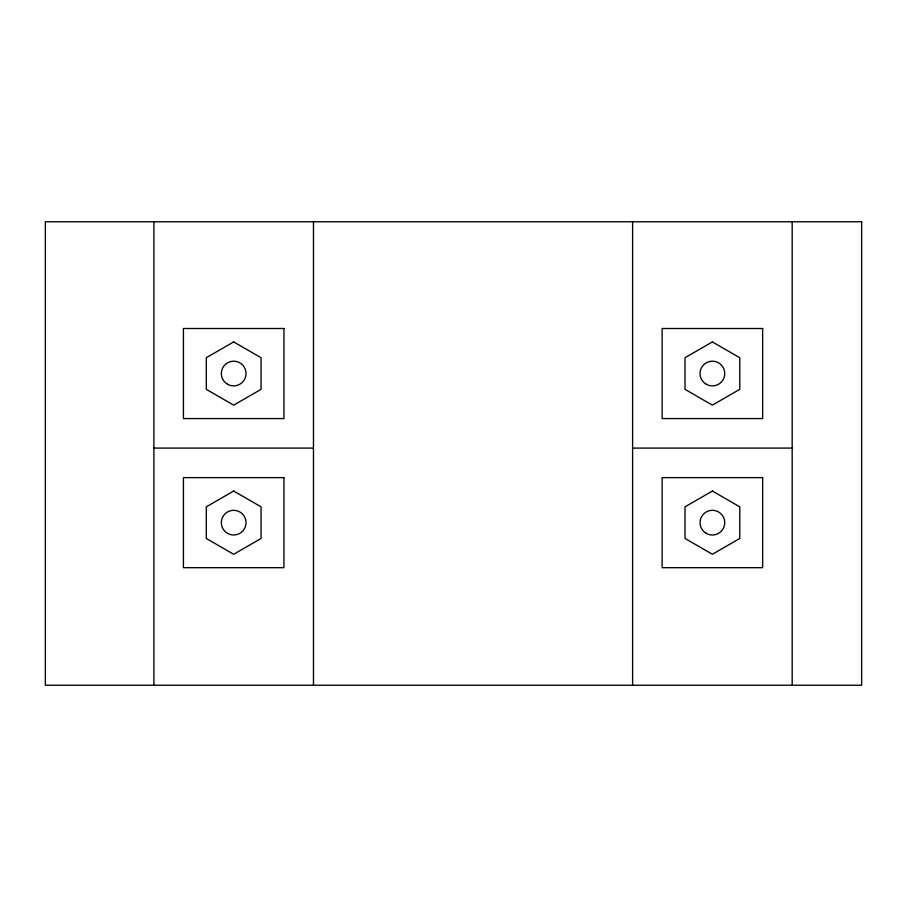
<?xml version="1.0" encoding="UTF-8"?>
<svg xmlns="http://www.w3.org/2000/svg" width="907" height="907" viewBox="0 0 907 907"><rect width="100%" height="100%" fill="white"/><g stroke="black" fill="none" stroke-linecap="round" stroke-linejoin="round"><path stroke-width="1.36" d="M153.895 448.092L313.471 448.092M632.61 448.092L792.174 448.092M792.174 221.75L792.174 685.25M632.61 221.75L632.61 685.25M313.471 221.75L313.471 685.25M153.895 221.75L153.895 685.25M233.677 341.916L206.297 357.721L206.297 389.341L233.677 405.157L261.069 389.341L261.069 357.721L233.677 341.916M233.677 491.038L206.297 506.843L206.297 538.463L233.677 554.268L261.069 538.463L261.069 506.843L233.677 491.038M712.392 341.916L685.012 357.721L685.012 389.341L712.392 405.157L739.772 389.341L739.772 357.721L712.392 341.916M712.392 491.038L685.012 506.843L685.012 538.463L712.392 554.268L739.772 538.463L739.772 506.843L712.392 491.038M861.65 221.75L45.35 221.75L45.35 685.25L861.65 685.25L861.65 221.75M283.936 328.504L183.429 328.504L183.429 418.569L283.936 418.569L283.936 328.504M762.651 328.504L662.133 328.504L662.133 418.569L762.651 418.569L762.651 328.504M283.936 477.626L183.429 477.626L183.429 567.68L283.936 567.68L283.936 477.626M762.651 477.626L662.133 477.626L662.133 567.68L762.651 567.68L762.651 477.626M227.51 533.35A12.358 12.358 0 0 0 246.035 522.647A12.358 12.358 0 0 0 227.51 511.956A12.358 12.358 0 0 0 227.51 533.35M227.51 384.239A12.358 12.358 0 0 0 246.035 373.537A12.358 12.358 0 0 0 227.51 362.834A12.358 12.358 0 0 0 227.51 384.239M706.213 533.35A12.358 12.358 0 0 0 724.75 522.647A12.358 12.358 0 0 0 706.213 511.956A12.358 12.358 0 0 0 706.213 533.35M706.213 384.239A12.358 12.358 0 0 0 724.75 373.537A12.358 12.358 0 0 0 706.213 362.834A12.358 12.358 0 0 0 706.213 384.239"/></g></svg>
